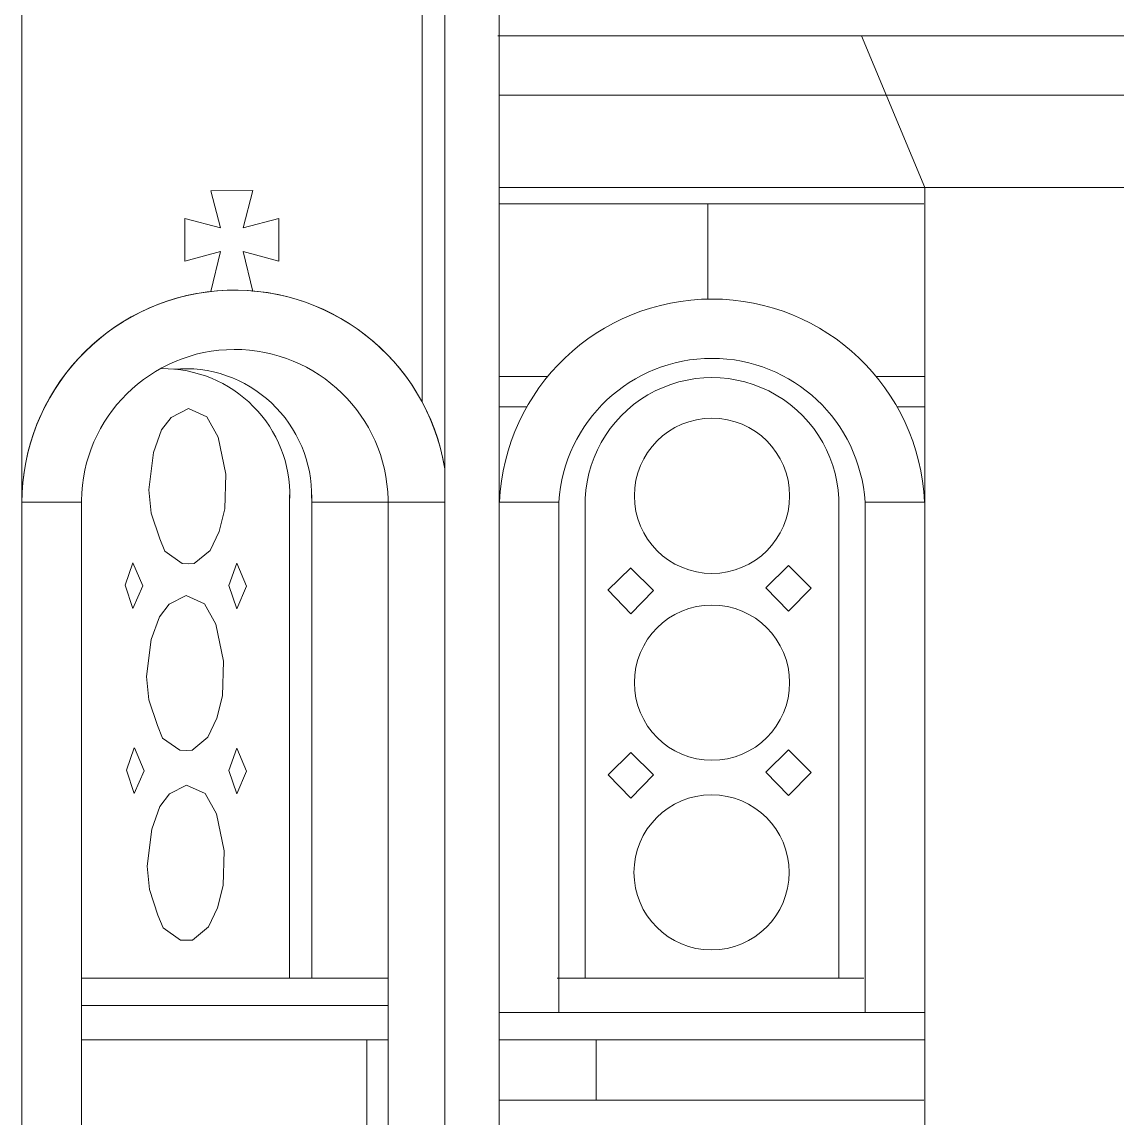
# Model space of a CAD drawing. Header units: millimetres. Extents: x -490789 to -449459, y 209001 to 327650.
# Drawn here: x -473662 to -471347, y 280363 to 282681 of the extents above; entities that cross this region are included whole.
import ezdxf

# ---------------------------------------------------------------- set-up
doc = ezdxf.new("R2010")
doc.units = ezdxf.units.MM
doc.header["$MEASUREMENT"] = 0
for name, color, linetype, lineweight in [('0_Ном._пера__7_Ном._пера__5_Ном._пера__5', 5, 'Continuous', 18), ('0_Ном._пера__7_Ном._пера__7_Ном._пера__1', 1, 'Continuous', 18), ('0_Ном._пера__7_Ном._пера__7_Ном._пера__7', 7, 'Continuous', 18), ('0_Ном_пера__1_Ном_пера__1_Ном_пера__1_Ном._пера__1_Ном_пера__1_Ном_пера__1_Ном_пера__1_Ном_пера__1_Ном_пера__1_Ном_пера__1_Ном_пера__1_Ном_пера__1_Ном_пера__1_Ном_пера__1_Ном_пера__1_Ном_пера__1_Ном_пера__1_Ном_пера__1_Ном_пера__1_Ном_пера__1_Ном_пера___D_Ном._пера__1', 1, 'Continuous', 18), ('0_Ном_пера__1_Ном_пера__1_Ном_пера__1_Ном._пера__1_Ном_пера__1_Ном_пера__1_Ном_пера__1_Ном_пера__1_Ном_пера__1_Ном_пера__1_Ном_пера__1_Ном_пера__1_Ном_пера__1_Ном_пера__1_Ном_пера__1_Ном_пера__1_Ном_пера__1_Ном_пера__1_Ном_пера__1_Ном_пера__1_Ном_пера___D_Ном._пера__7', 7, 'Continuous', 18), ('0_Ном_пера__1_Ном_пера__1_Ном_пера__1_Ном_пера__1_Ном_пера__1_Ном_пера__1_Ном_пера__1_Ном_пера__1_Ном_пера__1_Ном_пера__1_Ном._пера__1_Ном_пера__1_Ном_пера__1_Ном_пера__1_Ном_пера__1_Ном_пера__1_Ном_пера__1_Ном_пера__1_Ном_пера__1_Ном_пера__1_Ном_пера___D_Ном._пера__1', 1, 'Continuous', 18), ('0_Ном_пера__5_Ном_пера__5_Ном_пера__5_Ном_пера__5_Ном_пера__5_Ном_пера__5_Ном_пера__5_Ном_пера__5_Ном_пера__5_Ном_пера__5_Ном_пера__5_Ном_пера__5_Ном_пера__5_Ном_пера__5_Ном_пера__5_Ном_пера__5_Ном._пера__5_Ном_пера__5_Ном_пера__5_Ном_пера__5_Ном_пера___7_Ном._пера__5', 5, 'Continuous', 18), ('0_Ном_пера__7_Ном._пера__7_Ном_пера__7_Ном_пера__7_Ном_пера__7_Ном_пера__7_Ном_пера__7_Ном_пера__7_Ном_пера__7_Ном_пера__7_Ном_пера__7_Ном_пера__7_Ном_пера__7_Ном_пера__7_Ном_пера__7_Ном_пера__7_Ном_пера__7_Ном_пера__7_Ном_пера__7_Ном_пера__7_Ном_пера___7_Ном._пера__7', 7, 'Continuous', 18), ('0_Ном_пера__7_Ном_пера__7_Ном_пера__7_Ном._пера__7_Ном_пера__7_Ном_пера__7_Ном_пера__7_Ном_пера__7_Ном_пера__7_Ном_пера__7_Ном_пера__7_Ном_пера__7_Ном_пера__7_Ном_пера__7_Ном_пера__7_Ном_пера__7_Ном_пера__7_Ном_пера__7_Ном_пера__7_Ном_пера__7_Ном_пера___5_Ном._пера__7', 7, 'Continuous', 18), ('0_Ном_пера__7_Ном_пера__7_Ном_пера__7_Ном_пера__7_Ном_пера__7_Ном_пера__7_Ном_пера__7_Ном_пера__7_Ном_пера__7_Ном._пера__7_Ном_пера__7_Ном_пера__7_Ном_пера__7_Ном_пера__7_Ном_пера__7_Ном_пера__7_Ном_пера__7_Ном_пера__7_Ном_пера__7_Ном_пера__7_Ном_пера___7_Ном._пера__7', 7, 'Continuous', 18), ('0_Ном_пера__7_Ном_пера__7_Ном_пера__7_Ном_пера__7_Ном_пера__7_Ном_пера__7_Ном_пера__7_Ном_пера__7_Ном_пера__7_Ном_пера__7_Ном_пера__7_Ном_пера__7_Ном_пера__7_Ном_пера__7_Ном_пера__7_Ном_пера__7_Ном_пера__7_Ном_пера__7_Ном._пера__7_Ном_пера__7_Ном._пера__5_Ном._пера__1', 1, 'Continuous', 18), ('0_Ном_пера__7_Ном_пера__7_Ном_пера__7_Ном_пера__7_Ном_пера__7_Ном_пера__7_Ном_пера__7_Ном_пера__7_Ном_пера__7_Ном_пера__7_Ном_пера__7_Ном_пера__7_Ном_пера__7_Ном_пера__7_Ном_пера__7_Ном_пера__7_Ном_пера__7_Ном_пера__7_Ном_пера__7_Ном_пера__7_Ном_пера__7_8_Ном._пера__1', 1, 'Continuous', 18), ('0_Ном_пера__7_Ном_пера__7_Ном_пера__7_Ном_пера__7_Ном_пера__7_Ном_пера__7_Ном_пера__7_Ном_пера__7_Ном_пера__7_Ном_пера__7_Ном_пера__7_Ном_пера__7_Ном_пера__7_Ном_пера__7_Ном_пера__7_Ном_пера__7_Ном_пера__7_Ном_пера__7_Ном_пера__7_Ном_пера__7_Ном_пера__7_C_Ном._пера__1', 1, 'Continuous', 18), ('0_Ном_пера__7_Ном_пера__7_Ном_пера__7_Ном_пера__7_Ном_пера__7_Ном_пера__7_Ном_пера__7_Ном_пера__7_Ном_пера__7_Ном_пера__7_Ном_пера__7_Ном_пера__7_Ном_пера__7_Ном_пера__7_Ном_пера__7_Ном_пера__7_Ном_пера__7_Ном_пера__7_Ном_пера__7_Ном_пера__7_Ном_пера__7_C_Ном._пера__7', 7, 'Continuous', 18), ('hatch_Ном_пера__254_Ном_пера__254_Ном_пера__254_Ном._пера__254_Ном_пера__254_Ном._пера__9_Ном_пера__9_Ном_пера__9_Ном_пера__12_Ном_пера__12_Ном_пера__12_Ном_пера__12_Ном_пера__12_Ном_пера__12_Ном_пера__1_Ном_пера__1_Ном_пера__1_Ном_пера__1_Ном_пера__1_Н_B_Ном._пера__1', 1, 'Continuous', 18)]:
    doc.layers.add(name, color=color, linetype=linetype, lineweight=lineweight)

msp = doc.modelspace()

# ---------------------------------------------------------------- linework, layer by layer
at = {"layer": '0_Ном._пера__7_Ном._пера__5_Ном._пера__5', "linetype": 'Continuous'}
for p, q in [((-473367, 281818.4), (-473346.6, 281845.1)), ((-473346.6, 281845.1), (-473310.5, 281863.8)), ((-473310.5, 281863.8), (-473271.3, 281845.9)), ((-473271.3, 281845.9), (-473247.6, 281803.2)), ((-473384, 281770.6), (-473367, 281818.4)), ((-473247.6, 281803.2), (-473231.1, 281725)), ((-473394.3, 281692.1), (-473384, 281770.6)), ((-473231.1, 281725), (-473233.4, 281651.5)), ((-473389.2, 281642.8), (-473394.3, 281692.1)), ((-473371.1, 281588.5), (-473389.2, 281642.8)), ((-473233.4, 281651.5), (-473245.3, 281604.1)), ((-473360.3, 281562), (-473371.1, 281588.5)), ((-473245.3, 281604.1), (-473264.2, 281563.8)), ((-473323.6, 281536.1), (-473360.3, 281562)), ((-473264.2, 281563.8), (-473298.2, 281536.1)), ((-473310.5, 281535.6), (-473323.6, 281536.1)), ((-473298, 281536.2), (-473310.5, 281535.6)), ((-473371.8, 281423.3), (-473351.4, 281449.9)), ((-473351.4, 281449.9), (-473315.3, 281468.7)), ((-473315.3, 281468.7), (-473276.2, 281450.7)), ((-473276.2, 281450.7), (-473252.5, 281408.1)), ((-473388.8, 281375.5), (-473371.8, 281423.3)), ((-473252.5, 281408.1), (-473235.9, 281329.8)), ((-473399.1, 281297), (-473388.8, 281375.5)), ((-473235.9, 281329.8), (-473238.2, 281256.4)), ((-473394, 281247.7), (-473399.1, 281297)), ((-473375.9, 281193.3), (-473394, 281247.7)), ((-473238.2, 281256.4), (-473250.1, 281209)), ((-473250.1, 281209), (-473269.1, 281168.7)), ((-473365.1, 281166.9), (-473375.9, 281193.3)), ((-473328.4, 281141), (-473365.1, 281166.9)), ((-473269.1, 281168.7), (-473303, 281140.9)), ((-473315.3, 281140.5), (-473328.4, 281141)), ((-473302.8, 281141.1), (-473315.3, 281140.5)), ((-473350.3, 281048.8), (-473314.1, 281067.5)), ((-473314.1, 281067.5), (-473275, 281049.6)), ((-473370.6, 281022.1), (-473350.3, 281048.8)), ((-473275, 281049.6), (-473251.3, 281006.9)), ((-473387.7, 280974.3), (-473370.6, 281022.1)), ((-473251.3, 281006.9), (-473234.7, 280928.7)), ((-473397.9, 280895.8), (-473387.7, 280974.3)), ((-473234.7, 280928.7), (-473237.1, 280855.2)), ((-473392.8, 280846.5), (-473397.9, 280895.8)), ((-473374.7, 280792.2), (-473392.8, 280846.5)), ((-473237.1, 280855.2), (-473248.9, 280807.8)), ((-473248.9, 280807.8), (-473267.9, 280767.5)), ((-473363.9, 280765.7), (-473374.7, 280792.2)), ((-473327.3, 280739.9), (-473363.9, 280765.7)), ((-473267.9, 280767.5), (-473301.8, 280739.8))]:
    msp.add_line(p, q, dxfattribs=at)
for centre in [(-472203.2, 281679.2), (-472203.2, 281284.1), (-472204.1, 280882.9)]:
    msp.add_circle(centre, 164.1, dxfattribs=at)
at = {"layer": '0_Ном._пера__7_Ном._пера__7_Ном._пера__1', "linetype": 'Continuous'}
for centre, radius, start, end in [((-473212.4, 281664.1), 450, 9.6422, 180), ((-472203.2, 281645.3), 450, 2.6352, 177.3598), ((-473212.4, 281664.4), 324.3, 1.2059, 179.2211), ((-472203.2, 281645.6), 324.3, 3.6011, 176.4025), ((-473318.1, 281679.8), 268.3, 358.7769, 94.8995)]:
    msp.add_arc(centre, radius, start, end, dxfattribs=at)
at = {"layer": '0_Ном._пера__7_Ном._пера__7_Ном._пера__7', "linetype": 'Continuous'}
for p, q in [((-473662.4, 283020.6), (-473662.4, 279651.2)), ((-472816.3, 283020.6), (-472816.3, 281877.6)), ((-472768.3, 279651.2), (-472768.3, 283020.6)), ((-472653.2, 283020.6), (-472653.2, 278451.4)), ((-470680.8, 282651.9), (-472655.7, 282651.9)), ((-470749, 282526.3), (-472653.3, 282526.3)), ((-471753.2, 282331.3), (-471753.2, 279651.2)), ((-473096.5, 281681.5), (-473096.5, 280658.9)), ((-473049.5, 281681.5), (-473049.5, 280658.9)), ((-473662.4, 281667.1), (-473662.4, 279651.2)), ((-473662.4, 281667.1), (-473662.4, 279651.2)), ((-473536.7, 281670.3), (-473536.7, 279651.2)), ((-472888.2, 281671.3), (-472888.2, 279651.2)), ((-472526.8, 281666), (-472527.4, 280586.4)), ((-472471.4, 281662.7), (-472471.4, 280658.9)), ((-471935, 281662.7), (-471935, 280658.9)), ((-471879, 281666), (-471879, 280586.4)), ((-471753.2, 281618.9), (-471753.2, 280528.8)), ((-473314.1, 280739.3), (-473327.3, 280739.9)), ((-473301.6, 280739.9), (-473314.1, 280739.3)), ((-472888.2, 280658.9), (-473536.7, 280658.9)), ((-472530.8, 280658.9), (-471882.4, 280658.9)), ((-472888.2, 280601.7), (-473536.7, 280601.7)), ((-472653.2, 280586.4), (-471753.2, 280586.4)), ((-472888.2, 280528.8), (-473536.7, 280528.8)), ((-472932.8, 280528.8), (-472932.8, 279651.2)), ((-471753.2, 280528.8), (-472653.2, 280528.8))]:
    msp.add_line(p, q, dxfattribs=at)
for centre in [(-472203.2, 281679.2), (-472203.2, 281284.1), (-472204.1, 280882.9)]:
    msp.add_circle(centre, 164.1, dxfattribs=at)
for centre, radius, start, end in [((-473212.4, 281664.1), 450, 9.2589, 180), ((-473212.4, 281664.4), 324.3, 1.2059, 179.2211), ((-473363.9, 281679.8), 268.3, 358.7769, 90.5579), ((-472203.2, 281661), 268.3, 358.7614, 181.2231)]:
    msp.add_arc(centre, radius, start, end, dxfattribs=at)
at = {"layer": '0_Ном_пера__1_Ном_пера__1_Ном_пера__1_Ном._пера__1_Ном_пера__1_Ном_пера__1_Ном_пера__1_Ном_пера__1_Ном_пера__1_Ном_пера__1_Ном_пера__1_Ном_пера__1_Ном_пера__1_Ном_пера__1_Ном_пера__1_Ном_пера__1_Ном_пера__1_Ном_пера__1_Ном_пера__1_Ном_пера__1_Ном_пера___D_Ном._пера__1', "linetype": 'Continuous'}
for p, q in [((-472653.2, 281931.4), (-472550.6, 281931.4)), ((-472653.2, 280401.4), (-471755, 280401.4))]:
    msp.add_line(p, q, dxfattribs=at)
at = {"layer": '0_Ном_пера__1_Ном_пера__1_Ном_пера__1_Ном._пера__1_Ном_пера__1_Ном_пера__1_Ном_пера__1_Ном_пера__1_Ном_пера__1_Ном_пера__1_Ном_пера__1_Ном_пера__1_Ном_пера__1_Ном_пера__1_Ном_пера__1_Ном_пера__1_Ном_пера__1_Ном_пера__1_Ном_пера__1_Ном_пера__1_Ном_пера___D_Ном._пера__7', "linetype": 'Continuous'}
msp.add_line((-472653.2, 282296.8), (-471755, 282296.8), dxfattribs=at)
at = {"layer": '0_Ном_пера__1_Ном_пера__1_Ном_пера__1_Ном_пера__1_Ном_пера__1_Ном_пера__1_Ном_пера__1_Ном_пера__1_Ном_пера__1_Ном_пера__1_Ном._пера__1_Ном_пера__1_Ном_пера__1_Ном_пера__1_Ном_пера__1_Ном_пера__1_Ном_пера__1_Ном_пера__1_Ном_пера__1_Ном_пера__1_Ном_пера___D_Ном._пера__1', "linetype": 'Continuous'}
msp.add_line((-473119.3, 282265.7), (-473119.3, 282175.4), dxfattribs=at)
at = {"layer": '0_Ном_пера__5_Ном_пера__5_Ном_пера__5_Ном_пера__5_Ном_пера__5_Ном_пера__5_Ном_пера__5_Ном_пера__5_Ном_пера__5_Ном_пера__5_Ном_пера__5_Ном_пера__5_Ном_пера__5_Ном_пера__5_Ном_пера__5_Ном_пера__5_Ном._пера__5_Ном_пера__5_Ном_пера__5_Ном_пера__5_Ном_пера___7_Ном._пера__5', "linetype": 'Continuous'}
for p, q in [((-473427.9, 281537.5), (-473444.4, 281490.5)), ((-473427.6, 281537.7), (-473407.1, 281489.1)), ((-473208.2, 281536.8), (-473224.7, 281489.8)), ((-473207.9, 281537), (-473187.4, 281488.4)), ((-472374.9, 281526.7), (-472423.1, 281479.6)), ((-472374.5, 281526.5), (-472326.8, 281478.9)), ((-472041.3, 281531.7), (-472089.6, 281484.5)), ((-472041.3, 281531.7), (-471993.6, 281484)), ((-473444.4, 281490.5), (-473427.9, 281440.9)), ((-473407.1, 281489.1), (-473427.9, 281440.9)), ((-473224.7, 281489.8), (-473208.2, 281440.2)), ((-473187.4, 281488.4), (-473208.2, 281440.2)), ((-472422.7, 281479.4), (-472374.5, 281429.9)), ((-472326.8, 281478.9), (-472374.5, 281429.9)), ((-472089.6, 281484.5), (-472041.3, 281435.1)), ((-471993.6, 281484), (-472041.3, 281435.1)), ((-473424.9, 281146.3), (-473441.3, 281099.3)), ((-473424.5, 281146.5), (-473404, 281097.9)), ((-473208.2, 281145.7), (-473224.7, 281098.6)), ((-473207.9, 281145.8), (-473187.4, 281097.2)), ((-472374.5, 281136.6), (-472422.7, 281089.5)), ((-472374.5, 281136.6), (-472326.8, 281088.9)), ((-472041.3, 281141.8), (-472089.6, 281094.6)), ((-472041.3, 281141.8), (-471993.6, 281094.1)), ((-473441.3, 281099.3), (-473424.9, 281049.7)), ((-473404, 281097.9), (-473424.9, 281049.7)), ((-473224.7, 281098.6), (-473208.2, 281049.1)), ((-473187.4, 281097.2), (-473208.2, 281049.1)), ((-472422.7, 281089.5), (-472374.5, 281040)), ((-472326.8, 281088.9), (-472374.5, 281040)), ((-472089.6, 281094.6), (-472041.3, 281045.2)), ((-471993.6, 281094.1), (-472041.3, 281045.2))]:
    msp.add_line(p, q, dxfattribs=at)
at = {"layer": '0_Ном_пера__7_Ном._пера__7_Ном_пера__7_Ном_пера__7_Ном_пера__7_Ном_пера__7_Ном_пера__7_Ном_пера__7_Ном_пера__7_Ном_пера__7_Ном_пера__7_Ном_пера__7_Ном_пера__7_Ном_пера__7_Ном_пера__7_Ном_пера__7_Ном_пера__7_Ном_пера__7_Ном_пера__7_Ном_пера__7_Ном_пера___7_Ном._пера__7', "linetype": 'Continuous'}
msp.add_line((-472212, 282094.8), (-472212, 282296.8), dxfattribs=at)
at = {"layer": '0_Ном_пера__7_Ном_пера__7_Ном_пера__7_Ном._пера__7_Ном_пера__7_Ном_пера__7_Ном_пера__7_Ном_пера__7_Ном_пера__7_Ном_пера__7_Ном_пера__7_Ном_пера__7_Ном_пера__7_Ном_пера__7_Ном_пера__7_Ном_пера__7_Ном_пера__7_Ном_пера__7_Ном_пера__7_Ном_пера__7_Ном_пера___5_Ном._пера__7', "linetype": 'Continuous'}
msp.add_line((-472448.3, 280528.8), (-472448.3, 280401.4), dxfattribs=at)
at = {"layer": '0_Ном_пера__7_Ном_пера__7_Ном_пера__7_Ном_пера__7_Ном_пера__7_Ном_пера__7_Ном_пера__7_Ном_пера__7_Ном_пера__7_Ном._пера__7_Ном_пера__7_Ном_пера__7_Ном_пера__7_Ном_пера__7_Ном_пера__7_Ном_пера__7_Ном_пера__7_Ном_пера__7_Ном_пера__7_Ном_пера__7_Ном_пера___7_Ном._пера__7', "linetype": 'Continuous'}
msp.add_line((-470855, 282331.3), (-472653.2, 282331.3), dxfattribs=at)
at = {"layer": '0_Ном_пера__7_Ном_пера__7_Ном_пера__7_Ном_пера__7_Ном_пера__7_Ном_пера__7_Ном_пера__7_Ном_пера__7_Ном_пера__7_Ном_пера__7_Ном_пера__7_Ном_пера__7_Ном_пера__7_Ном_пера__7_Ном_пера__7_Ном_пера__7_Ном_пера__7_Ном_пера__7_Ном._пера__7_Ном_пера__7_Ном._пера__5_Ном._пера__1', "linetype": 'Continuous'}
for p, q in [((-472594.5, 281867.6), (-472653.2, 281867.6)), ((-471753.2, 281867.6), (-471811.9, 281867.6))]:
    msp.add_line(p, q, dxfattribs=at)
at = {"layer": '0_Ном_пера__7_Ном_пера__7_Ном_пера__7_Ном_пера__7_Ном_пера__7_Ном_пера__7_Ном_пера__7_Ном_пера__7_Ном_пера__7_Ном_пера__7_Ном_пера__7_Ном_пера__7_Ном_пера__7_Ном_пера__7_Ном_пера__7_Ном_пера__7_Ном_пера__7_Ном_пера__7_Ном_пера__7_Ном_пера__7_Ном_пера__7_8_Ном._пера__1', "linetype": 'Continuous'}
for p, q in [((-473263, 282324.2), (-473242.6, 282245.7)), ((-473174, 282324.6), (-473194.3, 282245.7)), ((-473318, 282265.7), (-473242.6, 282245.7)), ((-473194.3, 282245.7), (-473119.2, 282265.7)), ((-473318, 282175.4), (-473242.7, 282195.5)), ((-473242.7, 282195.5), (-473262.7, 282111.3)), ((-473174, 282111.1), (-473194.3, 282195.5)), ((-473194.3, 282195.5), (-473119.3, 282175.4))]:
    msp.add_line(p, q, dxfattribs=at)
at = {"layer": '0_Ном_пера__7_Ном_пера__7_Ном_пера__7_Ном_пера__7_Ном_пера__7_Ном_пера__7_Ном_пера__7_Ном_пера__7_Ном_пера__7_Ном_пера__7_Ном_пера__7_Ном_пера__7_Ном_пера__7_Ном_пера__7_Ном_пера__7_Ном_пера__7_Ном_пера__7_Ном_пера__7_Ном_пера__7_Ном_пера__7_Ном_пера__7_C_Ном._пера__1', "linetype": 'Continuous'}
for p, q in [((-471855.8, 281931.4), (-471753.2, 281931.4)), ((-473662.4, 281666), (-473536.7, 281666)), ((-473049.9, 281666), (-472768.3, 281666)), ((-472653.2, 281666), (-472526.8, 281666)), ((-471879.6, 281666), (-471753.7, 281666))]:
    msp.add_line(p, q, dxfattribs=at)
at = {"layer": '0_Ном_пера__7_Ном_пера__7_Ном_пера__7_Ном_пера__7_Ном_пера__7_Ном_пера__7_Ном_пера__7_Ном_пера__7_Ном_пера__7_Ном_пера__7_Ном_пера__7_Ном_пера__7_Ном_пера__7_Ном_пера__7_Ном_пера__7_Ном_пера__7_Ном_пера__7_Ном_пера__7_Ном_пера__7_Ном_пера__7_Ном_пера__7_C_Ном._пера__7', "linetype": 'Continuous'}
msp.add_line((-471753.2, 282331.3), (-471886.9, 282651.9), dxfattribs=at)
at = {"layer": 'hatch_Ном_пера__254_Ном_пера__254_Ном_пера__254_Ном._пера__254_Ном_пера__254_Ном._пера__9_Ном_пера__9_Ном_пера__9_Ном_пера__12_Ном_пера__12_Ном_пера__12_Ном_пера__12_Ном_пера__12_Ном_пера__12_Ном_пера__1_Ном_пера__1_Ном_пера__1_Ном_пера__1_Ном_пера__1_Н_B_Ном._пера__1', "linetype": 'Continuous'}
for p, q in [((-473262.7, 282324.3), (-473174, 282324.6)), ((-473318, 282265.7), (-473318, 282175.4))]:
    msp.add_line(p, q, dxfattribs=at)

doc.saveas('drawing.dxf')
